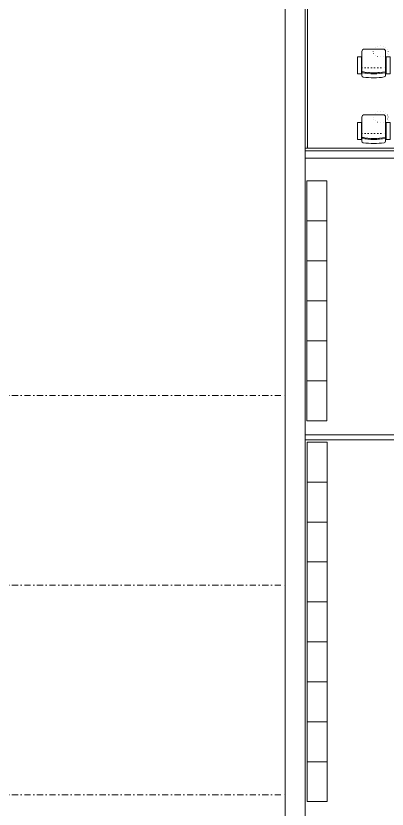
# Model space of a CAD drawing. Header units: metres. Extents: x -19121 to 152404, y -12107 to 29421.
# Drawn here: x 83460 to 84205, y 1611 to 3200 of the extents above; entities that cross this region are included whole.
import ezdxf

# ---------------------------------------------------------------- set-up
doc = ezdxf.new("R2010")
doc.units = ezdxf.units.M
doc.header["$LTSCALE"] = 50
doc.header["$MEASUREMENT"] = 0
doc.linetypes.add('DASHDOT2', pattern=[0.5, 0.25, -0.125, 0, -0.125])
doc.linetypes.add('DOT2', pattern=[0.125, 0, -0.125])
doc.layers.get('0').update_dxf_attribs({"color": 9, "lineweight": 9})
for name, color, linetype, lineweight in [('00', 9, 'Continuous', 9), ('01', 9, 'Continuous', 9), ('05', 9, 'Continuous', 9), ('24', 9, 'DASHDOT2', 9)]:
    doc.layers.add(name, color=color, linetype=linetype, lineweight=lineweight)

# ---------------------------------------------------------------- blocks, each defined once
blk = doc.blocks.new('1.Bod.Ara.Sitatik Elk')
at = {"layer": '01'}
blk.add_lwpolyline([(40, -8750), (0, -8750), (0, -2950), (40, -2950), (40, -8710), (40, -8710)], close=True, dxfattribs=at)
blk = doc.blocks.new('gr-p-birim')
blk.add_lwpolyline([(-0.5, -0.5), (0.5, -0.5), (0.5, 0.5), (-0.5, 0.5)], close=True)
blk = doc.blocks.new('p-koltuk-konferans-01')
for p, q in [((-23.7, -9.9), (-23.7, -4.6)), ((23.8, -9.9), (23.8, -4.5))]:
    blk.add_line(p, q)
for points in [[(-24.7, -8), (-24.7, -42), (-32.7, -42), (-32.7, -8)], [(32.8, -8), (32.8, -42), (24.8, -42), (24.8, -8)]]:
    blk.add_lwpolyline(points, close=True)
for points in [[(-23.7, -9.9), (-23.7, -12.1), (-24.7, -12.1)], [(23.8, -9.9), (23.8, -12.1), (24.8, -12.1)], [(-24.7, -37), (-23.7, -37)], [(24.8, -37), (23.8, -37)]]:
    blk.add_lwpolyline(points)
blk.add_lwpolyline([(23.8, -12.1), (23.8, -52.5, -0.414214), (18.8, -57.5), (-18.7, -57.5, -0.414214), (-23.7, -52.5), (-23.7, -12.1, -0.087744)], format="xyb", close=True)
at = {"linetype": 'DOT2'}
for points in [[(22.1, -11.7, -0.370904), (23.8, -13.7), (23.8, -20), (-23.7, -20), (-23.7, -13.7, -0.370904), (-22, -11.7, -0.078599)], [(1.3, -53, 0.129253), (0.2, -49, 0.10637), (-3.1, -45.2, 0.084664), (-7.8, -42.9, 0.073859), (-13.7, -42, 0.073859), (-19.7, -42.9, 0.084664), (-24.3, -45.2, 0.10637), (-27.7, -49, 0.129253), (-28.7, -53, 0.129253), (-27.7, -57, 0.10637), (-24.3, -60.8, 0.084664), (-19.7, -63.1, 0.073859), (-13.7, -64, 0.073859), (-7.8, -63.1, 0.084664), (-3.1, -60.8, 0.10637), (0.2, -57, 0.129253)]]:
    blk.add_lwpolyline(points, format="xyb", close=True, dxfattribs=at)
blk.add_lwpolyline([(-28.7, -53), (-28.7, -42)], dxfattribs=at)
for centre, radius, start, end in [((0.3, -144.3), 144.3, 81.6597, 98.5453), ((-20.7, -4.6), 3, 98.5453, 180), ((0, -156), 148, 80.7666, 99.2334), ((20.8, -4.5), 3, 0, 81.6597)]:
    blk.add_arc(centre, radius, start, end)
blk = doc.blocks.new('1.Bod.Ara.Mimari Elk')
blk.add_line((40, -5695), (40, -5607.71))
at = {"layer": '00', "color": 2}
for p, q in [((45, -5695), (45, -4725)), ((670.44, -5695.12), (40, -5695)), ((43.75, -5692.5), (43.75, -5692.5))]:
    blk.add_line(p, q, dxfattribs=at)
at = {"layer": '00'}
for p, q in [((670.44, -5700.12), (40, -5700)), ((671, -5715.12), (40, -5715)), ((860, -6269.08), (40, -6269.08)), ((860, -6279.08), (40, -6279.08))]:
    blk.add_line(p, q, dxfattribs=at)
at = {"layer": '05', "rotation": 180}
for p in [(177.76, -5554.03), (177.76, -5685.58)]:
    blk.add_blockref('p-koltuk-konferans-01', p, dxfattribs=at)
at = {"layer": '05', "xscale": 40, "yscale": 80}
for p in [(63.75, -5800.71), (63.75, -5880.71), (63.75, -5960.71), (63.75, -6040.71), (63.75, -6120.71), (63.75, -6200.71), (64.55, -6323.64), (64.55, -6403.64), (64.55, -6483.64), (64.55, -6563.64), (64.55, -6643.64), (64.55, -6723.64), (64.55, -6803.64), (64.55, -6883.64), (64.55, -6963.64)]:
    blk.add_blockref('gr-p-birim', p, dxfattribs=at)
blk = doc.blocks.new('p-akslar_yeni')
at = {"layer": '24'}
for points in [[(-2190, -6135), (6415, -6135)], [(-2190, -6515), (6415, -6515)], [(-2190, -6935), (6415, -6935)]]:
    blk.add_lwpolyline(points, dxfattribs=at)

msp = doc.modelspace()

# ---------------------------------------------------------------- block references
for name in ['1.Bod.Ara.Mimari Elk', '1.Bod.Ara.Sitatik Elk']:
    msp.add_blockref(name, (84000, 8630))
at = {"layer": '24'}
msp.add_blockref('p-akslar_yeni', (77585, 8575), dxfattribs=at)

doc.saveas('drawing.dxf')
